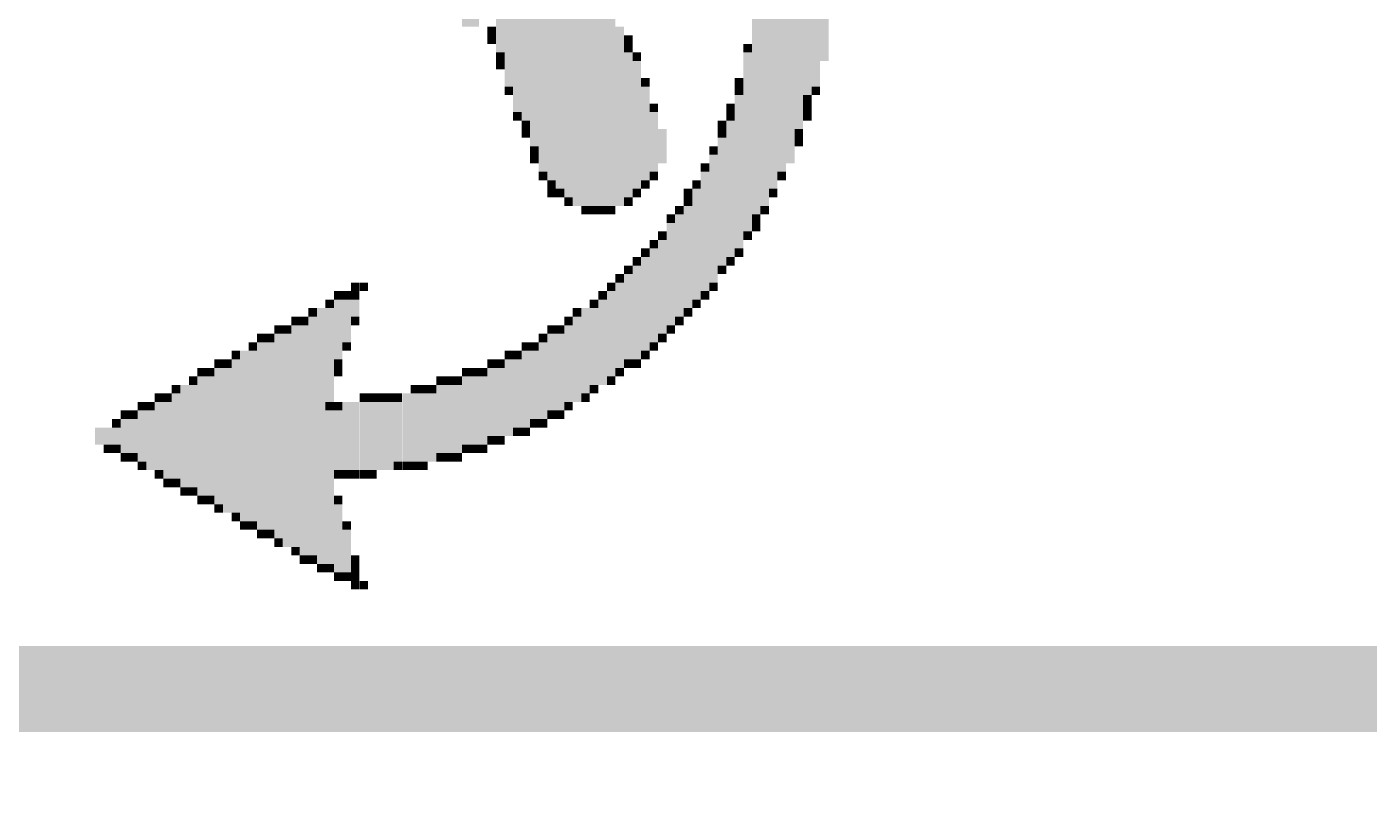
# Model space of a CAD drawing. Extents: x -16 to 95, y -11 to 53.
# Drawn here: x 53.086 to 57.825, y 21.864 to 24.564 of the extents above; entities that cross this region are included whole.
import ezdxf

# ---------------------------------------------------------------- set-up
doc = ezdxf.new("R2010")
doc.units = 0
doc.layers.add('21', color=41, linetype='CONTINUOUS')
doc.layers.add('51', color=53, linetype='CONTINUOUS')

# ---------------------------------------------------------------- blocks, each defined once
blk = doc.blocks.new('RECT')
blk.add_solid([(-0.5, -0.5), (0.5, -0.5), (-0.5, 0.5), (0.5, 0.5)])

msp = doc.modelspace()

# ---------------------------------------------------------------- linework, layer by layer
at = {"layer": '21', "const_width": 0.3048}
msp.add_lwpolyline([(51.054, 22.225), (59.182, 22.225)], dxfattribs=at)
at = {"layer": '51', "const_width": 0.127}
for points in [[(58.48, 34.13, 0.4142), (48.48, 24.13)], [(48.48, 23.63, 0.4142), (58.48, 13.63)]]:
    msp.add_lwpolyline(points, format="xyb", dxfattribs=at)

# ---------------------------------------------------------------- block references
at = {"layer": '21', "rotation": 90}
for p, xscale, yscale in [((55.6909, 25.4378), 3.0119, 0.0302), ((55.721, 25.4528), 2.9215, 0.03), ((55.7511, 25.4678), 2.8311, 0.0302), ((55.7812, 25.498), 2.7107, 0.03), ((55.8113, 25.498), 2.5903, 0.0302), ((55.8415, 25.5431), 2.4397, 0.0302), ((55.8716, 25.5582), 2.289, 0.03), ((55.0885, 24.5041), 1.1445, 0.03), ((55.1186, 24.5041), 1.1445, 0.0302), ((55.1487, 24.5191), 1.1745, 0.03), ((54.9981, 24.504), 1.0843, 0.03), ((55.0282, 24.489), 1.1143, 0.0302), ((55.0584, 24.489), 1.1143, 0.0302), ((54.7572, 24.7299), 0.5121, 0.0302), ((54.7873, 24.6998), 0.5723, 0.03), ((54.8174, 24.6546), 0.6627, 0.0302), ((54.8476, 24.6096), 0.7529, 0.0302), ((54.8777, 24.5643), 0.8433, 0.03), ((54.9078, 24.5342), 0.9639, 0.0302), ((54.9379, 24.5193), 0.9939, 0.03), ((54.968, 24.5041), 1.0241, 0.0302), ((54.6368, 24.76), 0.3914, 0.0302), ((54.6669, 24.76), 0.3914, 0.03), ((55.6608, 24.5944), 0.1207, 0.03), ((54.7271, 24.5492), 0.0302, 0.03), ((55.1788, 24.2481), 0.6325, 0.0302), ((55.9017, 24.5494), 0.0904, 0.0302), ((54.7271, 24.5191), 0.03, 0.03), ((55.2091, 24.5191), 0.03, 0.0302), ((55.2091, 24.489), 0.0302, 0.0302), ((55.6307, 24.489), 0.0302, 0.0302), ((55.6608, 24.2179), 0.6325, 0.03), ((55.9017, 24.474), 0.0602, 0.0302), ((54.7572, 24.4589), 0.03, 0.0302), ((55.2091, 24.2179), 0.5121, 0.0302), ((55.2392, 24.4589), 0.03, 0.03), ((55.6307, 24.4438), 0.0602, 0.0302), ((54.7572, 24.4288), 0.0302, 0.0302), ((54.7873, 24.3836), 0.0602, 0.03), ((55.2392, 24.4137), 0.0605, 0.03), ((55.6307, 24.1276), 0.5723, 0.0302), ((55.8716, 24.3836), 0.0602, 0.03), ((55.2392, 24.1878), 0.3914, 0.03), ((55.2693, 24.3685), 0.03, 0.0302), ((55.6005, 24.3685), 0.03, 0.0302), ((54.7873, 24.3384), 0.0302, 0.03), ((54.8174, 24.2932), 0.0602, 0.0302), ((55.2693, 24.3234), 0.0602, 0.0302), ((55.6005, 24.3384), 0.0302, 0.0302), ((55.6005, 24.0523), 0.542, 0.0302), ((55.8415, 24.3083), 0.03, 0.0302), ((55.8716, 24.3384), 0.0302, 0.03), ((55.2693, 24.1578), 0.271, 0.0302), ((55.2994, 24.2782), 0.0302, 0.03), ((55.5704, 24.2782), 0.0302, 0.03), ((55.8415, 24.2782), 0.0302, 0.0302), ((54.8174, 24.2481), 0.03, 0.0302), ((54.8476, 24.218), 0.0302, 0.0302), ((55.2994, 24.233), 0.0602, 0.03), ((55.5403, 24.218), 0.0302, 0.0302), ((55.5704, 24.2481), 0.03, 0.03), ((55.5704, 23.9921), 0.4821, 0.03), ((55.8415, 24.2481), 0.03, 0.0302), ((54.8476, 24.1878), 0.0302, 0.0302), ((55.2994, 24.1276), 0.1506, 0.03), ((55.3295, 24.1427), 0.1204, 0.0302), ((55.5403, 24.1878), 0.0302, 0.0302), ((55.5403, 23.9469), 0.4516, 0.0302), ((55.8113, 24.1878), 0.0302, 0.0302), ((55.8113, 24.1577), 0.03, 0.0302), ((54.8777, 24.1276), 0.0302, 0.03), ((55.5102, 24.1276), 0.0302, 0.03), ((55.7812, 24.1126), 0.0602, 0.03), ((54.8777, 24.0975), 0.03, 0.03), ((55.4801, 24.0674), 0.0302, 0.0302), ((55.5102, 23.8867), 0.4516, 0.03), ((54.9078, 24.0373), 0.03, 0.0302), ((55.2994, 24.0373), 0.03, 0.03), ((55.4801, 23.8415), 0.4216, 0.0302), ((55.7511, 24.0373), 0.03, 0.0302), ((54.9379, 24.0072), 0.0302, 0.03), ((54.9379, 23.977), 0.0302, 0.03), ((54.968, 23.977), 0.0302, 0.0302), ((55.2392, 23.977), 0.0302, 0.03), ((55.2693, 24.0072), 0.0302, 0.0302), ((55.4199, 23.977), 0.0302, 0.0302), ((55.45, 24.0072), 0.0302, 0.03), ((55.45, 23.7962), 0.3917, 0.03), ((55.721, 23.977), 0.0302, 0.03), ((54.9981, 23.9469), 0.03, 0.03), ((55.2091, 23.9469), 0.03, 0.0302), ((55.4199, 23.9469), 0.03, 0.0302), ((55.0584, 23.9168), 0.0302, 0.0302), ((55.0885, 23.9168), 0.0302, 0.03), ((55.1186, 23.9168), 0.0302, 0.0302), ((55.1487, 23.9168), 0.0302, 0.03), ((55.3596, 23.8867), 0.03, 0.03), ((55.3897, 23.9168), 0.0302, 0.0302), ((55.3897, 23.7209), 0.3614, 0.0302), ((55.4199, 23.7512), 0.3614, 0.0302), ((55.6608, 23.8867), 0.03, 0.03), ((55.6909, 23.9168), 0.0302, 0.0302), ((55.3295, 23.8265), 0.03, 0.0302), ((55.3596, 23.691), 0.3614, 0.03), ((55.6307, 23.8265), 0.03, 0.0302), ((55.6608, 23.8566), 0.0302, 0.03), ((55.2994, 23.7964), 0.0302, 0.03), ((55.3295, 23.6457), 0.3315, 0.0302), ((55.2392, 23.736), 0.03, 0.03), ((55.2693, 23.7661), 0.0302, 0.0302), ((55.2693, 23.5854), 0.3312, 0.0302), ((55.2994, 23.6156), 0.3312, 0.03), ((55.5704, 23.736), 0.03, 0.03), ((55.6005, 23.7661), 0.0302, 0.0302), ((55.2091, 23.7059), 0.0302, 0.0302), ((55.2392, 23.5553), 0.3315, 0.03), ((55.5403, 23.7059), 0.0302, 0.0302), ((54.2451, 23.6457), 0.0302, 0.0302), ((54.2754, 23.6457), 0.0302, 0.0302), ((55.1487, 23.6457), 0.0302, 0.03), ((55.1788, 23.6758), 0.03, 0.0302), ((55.1788, 23.5102), 0.3012, 0.0302), ((55.2091, 23.5402), 0.3012, 0.0302), ((55.5102, 23.6457), 0.0302, 0.03), ((54.1849, 23.6155), 0.0302, 0.0302), ((54.215, 23.6155), 0.0302, 0.03), ((54.2451, 23.6155), 0.0302, 0.0302), ((55.1186, 23.6155), 0.0302, 0.0302), ((55.1487, 23.48), 0.3012, 0.03), ((55.4801, 23.6155), 0.0302, 0.0302), ((54.0946, 23.5553), 0.0302, 0.03), ((54.1247, 23.1187), 0.9035, 0.0302), ((54.1548, 23.5854), 0.03, 0.03), ((54.1548, 23.4349), 0.271, 0.03), ((54.1849, 23.495), 0.2108, 0.0302), ((54.215, 23.5553), 0.0902, 0.03), ((54.2451, 23.5703), 0.0602, 0.0302), ((55.0282, 23.5553), 0.0302, 0.0302), ((55.0584, 23.4198), 0.3012, 0.0302), ((55.0885, 23.5854), 0.03, 0.03), ((55.0885, 23.4349), 0.271, 0.03), ((55.1186, 23.4499), 0.301, 0.0302), ((55.4199, 23.5553), 0.0302, 0.0302), ((55.45, 23.5854), 0.03, 0.03), ((53.9741, 23.4951), 0.0302, 0.0302), ((54.0042, 23.4951), 0.0302, 0.03), ((54.0343, 23.5252), 0.03, 0.0302), ((54.0343, 23.1187), 0.7831, 0.0302), ((54.0645, 23.5252), 0.03, 0.0302), ((54.0645, 23.1036), 0.8133, 0.0302), ((54.0946, 23.1186), 0.8433, 0.03), ((54.215, 23.4801), 0.0602, 0.03), ((54.2451, 23.5252), 0.03, 0.0302), ((54.9379, 23.4951), 0.0302, 0.03), ((54.968, 23.4951), 0.0302, 0.0302), ((54.9981, 23.5252), 0.03, 0.03), ((54.9981, 23.3747), 0.271, 0.03), ((55.0282, 23.3897), 0.301, 0.0302), ((55.3596, 23.4951), 0.0302, 0.03), ((55.3897, 23.5252), 0.03, 0.0302), ((53.9139, 23.465), 0.03, 0.0302), ((53.944, 23.465), 0.03, 0.03), ((53.9741, 23.1186), 0.7229, 0.0302), ((54.0042, 23.1036), 0.7529, 0.03), ((54.9078, 23.465), 0.03, 0.0302), ((54.9379, 23.3445), 0.271, 0.03), ((54.968, 23.3445), 0.271, 0.0302), ((55.3295, 23.465), 0.03, 0.0302), ((53.8235, 23.4047), 0.0302, 0.0302), ((53.8537, 23.1186), 0.6025, 0.0302), ((53.8838, 23.4349), 0.0302, 0.03), ((53.8838, 23.1186), 0.6025, 0.03), ((53.9139, 23.1187), 0.6627, 0.0302), ((53.944, 23.1187), 0.6627, 0.03), ((54.215, 23.4349), 0.0302, 0.03), ((54.7873, 23.4047), 0.0302, 0.03), ((54.8174, 23.4047), 0.0302, 0.0302), ((54.8476, 23.4349), 0.0302, 0.0302), ((54.8476, 23.2843), 0.271, 0.0302), ((54.8777, 23.4349), 0.0302, 0.03), ((54.8777, 23.2993), 0.241, 0.03), ((54.9078, 23.3144), 0.2713, 0.0302), ((55.2693, 23.4047), 0.0302, 0.0302), ((55.2994, 23.4349), 0.0302, 0.03), ((53.7633, 23.3746), 0.03, 0.0302), ((53.7934, 23.3746), 0.03, 0.03), ((53.8235, 23.1186), 0.542, 0.0302), ((54.1849, 23.3746), 0.03, 0.0302), ((54.7271, 23.3746), 0.03, 0.03), ((54.7572, 23.3746), 0.03, 0.0302), ((54.7873, 23.2541), 0.271, 0.03), ((54.8174, 23.2692), 0.2408, 0.0302), ((55.2091, 23.3746), 0.03, 0.0302), ((55.2392, 23.3746), 0.03, 0.03), ((53.673, 23.3144), 0.03, 0.03), ((53.7031, 23.3445), 0.0302, 0.0302), ((53.7031, 23.1186), 0.4216, 0.0302), ((53.7332, 23.3445), 0.0302, 0.03), ((53.7332, 23.1186), 0.4216, 0.03), ((53.7633, 23.1187), 0.4818, 0.0302), ((53.7934, 23.1036), 0.5121, 0.03), ((54.1849, 23.3445), 0.0302, 0.0302), ((54.5464, 23.3144), 0.03, 0.0302), ((54.5765, 23.3144), 0.03, 0.03), ((54.6066, 23.3144), 0.03, 0.0302), ((54.6368, 23.3445), 0.0302, 0.0302), ((54.6368, 23.209), 0.2408, 0.0302), ((54.6669, 23.3445), 0.0302, 0.03), ((54.6669, 23.209), 0.2408, 0.03), ((54.697, 23.3445), 0.0302, 0.0302), ((54.697, 23.209), 0.2408, 0.0302), ((54.7271, 23.2391), 0.241, 0.03), ((54.7572, 23.2391), 0.241, 0.0302), ((55.1487, 23.3144), 0.03, 0.03), ((55.1788, 23.3445), 0.0302, 0.0302), ((53.6127, 23.2843), 0.0302, 0.0302), ((53.6429, 23.1187), 0.3614, 0.0302), ((53.673, 23.1187), 0.3614, 0.03), ((54.1548, 23.2693), 0.0602, 0.03), ((54.4561, 23.2843), 0.0302, 0.03), ((54.4862, 23.2843), 0.0302, 0.0302), ((54.5163, 23.2843), 0.0302, 0.03), ((54.5464, 23.1789), 0.241, 0.0302), ((54.5765, 23.1789), 0.241, 0.03), ((54.6066, 23.1789), 0.241, 0.0302), ((55.0885, 23.2843), 0.0302, 0.03), ((53.4923, 23.2241), 0.0302, 0.0302), ((53.5224, 23.2241), 0.0302, 0.03), ((53.5525, 23.2542), 0.03, 0.0302), ((53.5525, 23.1187), 0.241, 0.0302), ((53.5826, 23.2542), 0.03, 0.03), ((53.5826, 23.1036), 0.2713, 0.03), ((53.6127, 23.1186), 0.3012, 0.0302), ((54.1548, 23.2241), 0.0302, 0.03), ((54.1849, 23.2241), 0.0302, 0.0302), ((54.215, 23.1187), 0.241, 0.03), ((54.2451, 23.1187), 0.241, 0.0302), ((54.2754, 23.2542), 0.03, 0.0302), ((54.2754, 23.1187), 0.241, 0.0302), ((54.3055, 23.2542), 0.03, 0.03), ((54.3055, 23.1187), 0.241, 0.03), ((54.3356, 23.2542), 0.03, 0.0302), ((54.3356, 23.1187), 0.241, 0.0302), ((54.3657, 23.2542), 0.03, 0.03), ((54.3657, 23.1187), 0.241, 0.03), ((54.3957, 23.2542), 0.03, 0.0302), ((54.3957, 23.1338), 0.2108, 0.0302), ((54.426, 23.1488), 0.2408, 0.0302), ((54.4561, 23.1488), 0.2408, 0.03), ((54.4862, 23.1488), 0.2408, 0.0302), ((54.5163, 23.1488), 0.2408, 0.03), ((54.9981, 23.2241), 0.0302, 0.03), ((55.0584, 23.2542), 0.03, 0.0302), ((53.4018, 23.1638), 0.03, 0.0302), ((53.4319, 23.1939), 0.0302, 0.03), ((53.4319, 23.1186), 0.1204, 0.03), ((53.462, 23.1939), 0.0302, 0.0302), ((53.462, 23.1186), 0.1204, 0.0302), ((53.4923, 23.1187), 0.1806, 0.0302), ((53.5224, 23.1036), 0.2108, 0.03), ((54.1548, 23.1036), 0.2108, 0.03), ((54.1849, 23.1036), 0.2108, 0.0302), ((54.8777, 23.1638), 0.03, 0.03), ((54.9078, 23.1638), 0.03, 0.0302), ((54.9379, 23.1939), 0.0302, 0.03), ((54.968, 23.1939), 0.0302, 0.0302), ((53.3417, 23.1187), 0.0602, 0.0302), ((53.3718, 23.1187), 0.0602, 0.03), ((53.4018, 23.1187), 0.0602, 0.0302), ((54.8174, 23.1337), 0.0302, 0.0302), ((54.8476, 23.1337), 0.0302, 0.0302), ((53.3718, 23.0735), 0.0302, 0.03), ((53.4018, 23.0735), 0.0302, 0.0302), ((54.6368, 23.0735), 0.0302, 0.0302), ((54.6669, 23.0735), 0.0302, 0.03), ((54.697, 23.0735), 0.0302, 0.0302), ((54.7271, 23.1036), 0.03, 0.03), ((54.7572, 23.1036), 0.03, 0.0302), ((53.4319, 23.0434), 0.03, 0.03), ((53.462, 23.0434), 0.03, 0.0302), ((54.5464, 23.0434), 0.03, 0.0302), ((54.5765, 23.0434), 0.03, 0.03), ((54.6066, 23.0434), 0.03, 0.0302), ((53.4923, 23.0133), 0.0302, 0.0302), ((53.5525, 22.9831), 0.0302, 0.0302), ((54.1548, 22.9681), 0.0602, 0.03), ((54.1849, 22.9831), 0.0302, 0.0302), ((54.215, 22.9831), 0.0302, 0.03), ((54.2451, 22.9831), 0.0302, 0.0302), ((54.2754, 22.9831), 0.0302, 0.0302), ((54.3055, 22.9831), 0.0302, 0.03), ((54.3957, 23.0133), 0.0302, 0.0302), ((54.426, 23.0133), 0.0302, 0.0302), ((54.4561, 23.0133), 0.0302, 0.03), ((54.4862, 23.0133), 0.0302, 0.0302), ((53.5826, 22.953), 0.03, 0.03), ((53.6127, 22.953), 0.03, 0.0302), ((53.6429, 22.9229), 0.0302, 0.0302), ((53.673, 22.9229), 0.0302, 0.03), ((53.7031, 22.8928), 0.03, 0.0302), ((53.7332, 22.8928), 0.03, 0.03), ((54.1548, 22.8025), 0.271, 0.03), ((54.1849, 22.8928), 0.03, 0.0302), ((53.7633, 22.8627), 0.0302, 0.0302), ((53.8235, 22.8324), 0.0302, 0.0302), ((54.1849, 22.8476), 0.0605, 0.0302), ((53.8537, 22.8023), 0.03, 0.0302), ((53.8838, 22.8023), 0.03, 0.03), ((54.1849, 22.727), 0.1806, 0.0302), ((54.215, 22.8023), 0.03, 0.03), ((53.9139, 22.7722), 0.0302, 0.0302), ((53.944, 22.7722), 0.0302, 0.03), ((53.9741, 22.7421), 0.03, 0.0302), ((54.215, 22.7573), 0.0602, 0.03), ((54.0343, 22.712), 0.0302, 0.0302), ((54.215, 22.6819), 0.0904, 0.03), ((54.0645, 22.6819), 0.03, 0.0302), ((54.0946, 22.6819), 0.03, 0.03), ((54.1247, 22.6518), 0.0302, 0.0302), ((54.1548, 22.6518), 0.0302, 0.03), ((54.2451, 22.6819), 0.03, 0.0302), ((54.2451, 22.6518), 0.0302, 0.0302), ((54.1849, 22.6216), 0.0302, 0.0302), ((54.215, 22.6216), 0.0302, 0.03), ((54.2451, 22.6216), 0.0302, 0.0302), ((54.2451, 22.5915), 0.03, 0.0302), ((54.2754, 22.5915), 0.03, 0.0302)]:
    msp.add_blockref('RECT', p, dxfattribs=dict(at, xscale=xscale, yscale=yscale))

doc.saveas('drawing.dxf')
